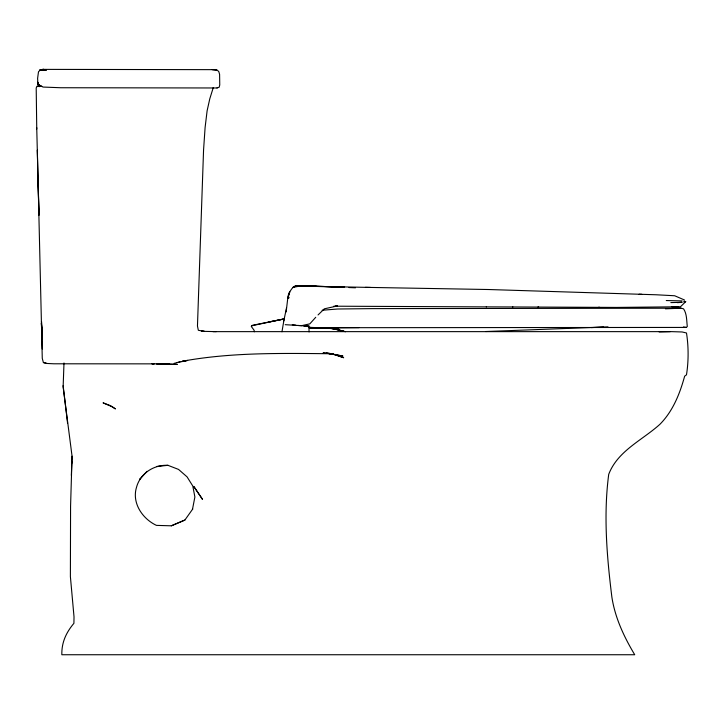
<?xml version="1.0" encoding="UTF-8"?>
<svg xmlns="http://www.w3.org/2000/svg" width="724" height="724" viewBox="0 0 724 724"><rect width="100%" height="100%" fill="white"/><g stroke="black" fill="none" stroke-linecap="round" stroke-linejoin="round"><path stroke-width="1.09" d="M212.947 331.637L671.763 331.637L682.153 331.972L686.488 332.977C688.624 346.597 688.651 361.222 686.479 374.833L684.651 376.172C679.836 393.72 672.985 411.069 659.935 424.282C642.288 440.237 617.726 450.781 608.721 474.311C603.364 514.945 606.839 556.439 611.861 596.992C615.011 617.753 624.025 636.867 634.722 654.74L61.83 654.74C61.567 642.17 66.3 632.405 73.911 623.31L74.02 616.839L70.391 576.603L70.572 506.248L72.056 456.201L63.133 386.942L63.993 362.977M71.35 475.396L72.056 456.201M71.875 463.079L71.929 462.012M286.143 311.944L287.826 297.781L288.758 294.695L288.333 297.971M283.79 320.877L286.505 307.971M288.885 297.763C286.215 296.65 291.084 289.265 292.93 287.5C309.356 283.12 327.628 288.252 344.615 286.994M281.962 331.782L284.143 318.94L252.468 325.302L251.273 326.424L254.106 330.253L254.35 331.782M213.29 87.541L209.77 98.871L207.109 110.817L205.1 127.524L203.562 149.977L197.462 326.017L198.34 330.307L204.349 331.302L201.39 331.302L216.268 331.637M171.317 525.814L184.928 519.995L192.72 509.017L192.475 509.397L194.883 496.99L192.792 486.03L187.073 476.872L178.547 469.424L167.968 465.324C153.968 464.555 140.248 473.387 136.546 487.171C131.623 502.899 142.411 518.8 156.447 525.38L171.317 525.814L184.864 520.094M140.375 478.51L139.886 479.179L147.026 471.342M315.736 317.293L309.845 323.845L301.555 325.682L285.22 324.687M685.7 301.655L683.909 302.053L683.909 301.13L685.7 301.655L680.497 306.732L679.429 306.777L616.658 307.428L512.511 306.958M318.053 314.94L324.37 308.822L337.085 305.999M216.956 87.975L219.182 87.206L219.752 84.952L219.598 74.409L218.838 71.694L217.2 70.056L212.141 69.649L43.286 69.386L40.3 70.02L38.499 71.757L37.612 78.31L37.91 84.31L42.997 87.052L60.626 87.74L217.128 87.975M292.967 287.473L294.876 286.36L301.094 286.034L294.894 286.396L292.93 287.5L294.894 286.396L301.211 286.007L294.876 286.396L292.93 287.528L294.894 286.387M39.006 86.618L41.721 86.138M37.177 86.192L39.739 86.183L37.177 86.192L36.2 87.912L36.752 129.044M309.338 327.719L686.397 327.429L687.293 326.515C686.56 320.614 686.986 313.89 683.546 308.831L681.076 308.198L371.539 308.632L337.674 309.003L322.135 310.252M251.463 325.818L284.143 318.94L268.459 322.044M174.041 363.394L180.023 361.828M43.485 69.766L40.2 70.065L43.549 69.803L40.2 70.065L43.286 69.386M45.331 69.812L40.227 70.056L43.123 69.468L46.273 69.884L40.254 70.047L43.114 69.423L46.055 69.785L40.3 70.02L43.313 69.667M176.81 362.67L187.625 360.443L182.24 361.267C231.599 352.181 281.935 353.312 331.891 353.737L333.094 353.955L323.257 352.995M40.273 70.038L43.105 69.404L40.254 70.047L46.173 69.839L40.236 70.047L43.123 69.468L46.092 69.803M337.375 305.908L335.284 306.189M665.437 308.831L681.076 308.198M156.864 466.455L167.986 465.324M659.148 331.936L670.27 331.637M677.365 302.65L682.135 302.297L670.849 302.587M607.997 326.886L485.677 331.529M591.381 327.601L603.572 327.067M322.551 327.854L329.646 328.18M297.935 325.474L309.211 326.126L304.035 326.017L307.836 326.56M304.189 326.126L307.003 326.072M312.813 327.918L313.673 327.909L309.972 327.366L338.66 328.488L311.429 327.909L359.004 327.61M321.175 327.854L327.863 328.153M323.565 327.882L320.388 327.918L327.909 328.153L321.366 327.854L323.031 327.836M311.429 327.909L312.415 327.9M314.026 327.909L329.339 327.882M666.27 300.541L682.135 300.913M333.836 306.198L486.456 306.886M672.804 306.668L671.781 306.668L677.936 306.777M486.266 306.876L512.9 306.958M38.137 84.319L38.888 84.916L37.956 84.31L37.639 82.409L38.743 84.916L38.046 84.31L37.639 82.409L38.091 84.31L38.951 84.916L38.091 84.31L37.666 82.409L37.956 84.31L39.603 85.124M537.959 306.976L538.638 306.985M365.421 287.347L488.447 289.519L656.071 294.768L674.668 295.754L684.461 299.98M154.149 363.765L151.968 363.719L154.067 363.756M157.217 363.801L161.425 363.864L53.838 363.792L46.861 363.457L43.395 362.534L42.264 358.362L38.037 179.416M598.757 307.211L599.363 307.229M151.968 363.719L153.968 363.756M156.972 363.819L169.425 364.072L156.33 363.81M370.598 287.446L331.827 286.677M639.102 294.252L641.79 294.306M288.767 297.781L287.971 297.781M333.284 328.325L335.438 328.388M316.478 286.324L296.876 285.763L294.849 286.487L299.7 285.88L335.99 287.075M348.995 287.546L355.493 287.79M317.954 327.9L329.556 328.262M330.072 328.343L337.782 328.904L321.366 327.854M310.388 327.764L313.908 327.918L309.573 327.737L313.447 327.909M322.877 327.854L329.574 328.189M308.886 327.728L312.297 327.9M331.194 328.352L335.909 328.877M331.167 328.334L344.579 331.502M310.723 327.764L313.356 327.927M287.926 297.89L288.804 297.962L288.125 297.166L288.505 297.645M322.343 327.836L334.76 328.859L345.484 331.746M216.494 70.047L212.141 69.649M323.239 352.95L329.773 353.52M292.279 324.687L295.781 325.194M683.42 326.967L686.397 327.429M326.47 352.896L333.094 353.955M335.257 354.443L342.977 356.145L328.768 353.62L331.891 353.737L343.674 357.719L334.153 354.326M43.395 362.534L46.626 363.367M343.963 331.42L333.375 328.461M38.815 84.916L38.001 84.31L38.743 84.916L37.648 82.409L38.001 84.31L38.68 84.916L37.666 82.409M42.417 339.348L41.911 337.447L42.454 339.511M42.417 338.597L41.503 321.51L42.264 349.031M42.381 338.443L41.395 323.176L42.01 338.334L41.766 329.547M67.567 423.214L63.124 385.621M37.277 150.185L38.978 215.2L36.725 127.605M308.958 326.714L309.067 331.954M289.681 291.998L288.686 294.885L289.727 291.953M164.882 364L158.972 363.855L177.29 364.434L164.882 364M335.149 328.47L332.922 328.361L335.149 328.47M110.356 405.603L103.052 402.852L112.211 406.779L115.433 408.906L110.356 405.603M202.385 499.18L193.942 486.655L202.385 499.18"/></g></svg>
